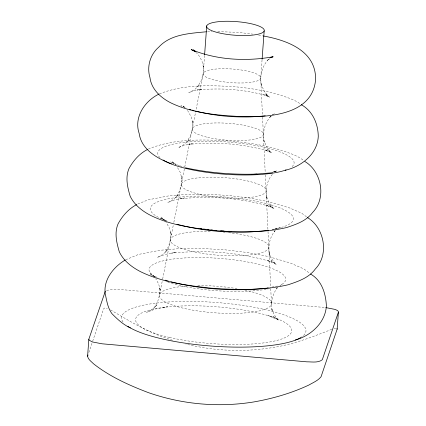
<?xml version="1.0" encoding="UTF-8"?>
<svg xmlns="http://www.w3.org/2000/svg" width="426" height="426" viewBox="0 0 426 426"><rect width="100%" height="100%" fill="white"/><g stroke="black" fill="none" stroke-linecap="round" stroke-linejoin="round"><path stroke-width="0.32" stroke-dasharray="2.13 1.6" d="M162.956 307.513L167.53 306.677L155.075 309.106L146.629 312.471L152.529 309.255L157.37 304.441L154.079 307.897L157.695 301.619L159.59 294.584L159.633 287.268L160.405 290.836L158.621 283.881L155.767 278.849M204.549 55.534L203.245 73.325L195.928 110.419M262.049 59.928L260.696 78.379L262.517 116.495M273.023 317.205L268.045 315.522L278.183 319.942L273.119 316.108L278.391 320.336L274.168 314.718L271.559 308.089L272.342 311.71C270.59 303.355 272.033 293.961 277.773 287.406M159.59 294.584L162.54 279.616M162.673 278.966L173.329 224.955M173.84 222.351L184.628 167.684M184.756 167.035L195.795 111.069M88.874 352.456L92.474 341.806M92.687 341.183L103.699 308.605L104.461 308.057L107.325 308.578M270.877 116.309C264.408 123.119 262.23 133.109 264.242 142.172L263.731 139.84L266.346 146.469L270.569 152.082L266.948 149.18L272.012 153.019L264.791 149.867L269.77 151.549C243.597 143.61 215.726 141.661 188.58 144.403L193.154 143.562L184.277 145.298L178.26 147.694L184.16 144.478L189 139.659L186.817 141.949L190.438 135.676L192.328 128.641L192.371 121.319L192.866 123.599L191.082 116.644L187.594 110.499L186.689 109.604M272.374 174.378C266.628 180.933 265.185 190.326 266.942 198.686L266.341 195.923L268.955 202.552L273.178 208.17L269.003 204.826L274.072 208.66L265.877 205.087L270.856 206.764C241.585 197.888 210.401 195.704 180.038 198.772L184.612 197.936L174.543 199.9L167.716 202.616L173.616 199.405L178.457 194.586L175.906 197.265L179.522 190.992L181.417 183.952L181.46 176.636L182.046 179.346L180.262 172.392L177.408 167.359M275.478 230.375C269.472 237.005 267.81 246.611 269.642 255.201L268.95 252.006L271.564 258.635L275.782 264.253L271.064 260.467L276.128 264.301L266.958 260.307L271.937 261.985C239.566 252.165 205.082 249.753 171.497 253.145L176.071 252.304L164.809 254.503L157.173 257.544L163.073 254.333L167.913 249.514L164.99 252.581L168.611 246.308L170.501 239.268L170.544 231.952L171.225 235.088L169.441 228.134L165.954 221.989M270.92 116.08L269.381 117.693L271.362 116.239M274.914 230.588L274.046 231.504L275.531 230.407M277.23 287.507L276.373 288.407L277.363 287.678M270.02 58.607L267.049 60.79L268.987 58.761C262.107 65.78 259.338 76.105 261.537 85.658L261.127 83.757L263.737 90.387L267.959 95.999L264.892 93.539L269.956 97.378L263.705 94.652L268.684 96.329C245.616 89.332 221.046 87.612 197.121 90.03L201.695 89.194L194.011 90.69L188.798 92.767L194.703 89.551L199.544 84.737L197.733 86.638L201.349 80.36L203.245 73.325L203.287 66.003L203.687 67.851L201.903 60.897L198.41 54.752L196.157 52.515M275.18 172.051L277.161 170.592L273.625 172.003M278.002 228.586L279.488 227.495L275.846 228.948M280.335 285.489L281.82 284.398M125.633 259.791L138.588 254.402L159.894 250.296L179.373 248.635L201.461 248.459L224.656 249.774L247.378 252.501L268.076 256.447L290.319 263.018L303.935 268.95L308.999 272.789M159.468 93.901C183.393 84.231 210.061 85.227 235.37 86.782C251.164 88.368 266.942 90.781 282.081 95.685C288.508 98.033 295.415 99.982 300.799 104.327M148.328 149.063C174.511 138.21 204.054 139.446 231.797 141.112C249.167 142.859 266.516 145.511 283.168 150.905C290.324 153.514 297.971 155.746 303.871 160.735M272.56 114.594L274.829 113.689M137.784 203.99L148.323 199.794L168.435 195.928L186.418 194.394L206.812 194.229L228.23 195.443L249.205 197.962L268.316 201.599L289.233 207.797L301.874 213.309L306.944 217.148M106.585 290.42L113.114 289.323L120.457 289.504L325.155 307.524M273.753 172.083L276.218 171.209L272.448 171.944M331.811 329.309C312.471 336.939 292.987 344.57 272.273 347.627A210.263 203.9 18.7 0 1 185.843 344.022M272.166 114.477L273.433 114.227M272.118 229.529L274.616 229.044M275.239 228.922L276.49 228.677M272.076 287.06L274.69 286.549M275.34 286.421L277.299 286.038M334.101 328.686L335.709 328.393M207.558 31.662L212.02 31.625M217.761 31.583L238.943 32.451L252.719 34.101M258.598 35.086L262.512 35.832M179.964 165.879L184.336 167.12M185.076 107.538L180.917 105.728L183.148 106.905M179.341 165.703L170.645 161.917L176.22 164.862L171.811 161.321L174.969 164.452M167.024 220.998L160.378 218.101L164.841 220.46M157.199 277.379L150.106 274.291L155.128 276.937M110.558 309.91C128.7 320.528 146.656 331.763 166.806 338.345A210.263 203.9 18.7 0 0 172.461 340.236M185.044 107.512L182.632 105.573L183.984 106.915M165.458 220.647L160.991 217.068L163.696 219.752M150.17 272.81L154.681 277.289M262.549 117.15L265.19 172.349M265.313 174.98L267.986 230.833M268.013 231.494L270.718 288.008M270.75 288.663L271.5 304.436M228.624 232.676A49.427 11.704 4.2 0 1 260.765 252.922A49.427 11.704 4.2 0 1 178.542 247.224A49.427 11.704 4.2 0 1 210.662 231.435M223.517 232.165A49.427 11.704 4.2 0 1 224.79 232.282M244.886 290.154A56.269 13.328 4.2 0 1 258.119 311.166A56.269 13.328 4.2 0 1 172.658 305.16A56.269 13.328 4.2 0 1 186.62 286.054M197.861 285.606A56.269 13.328 4.2 0 1 237.005 288.652M165.347 220.375A71.744 16.992 4.2 0 1 172.029 198.149A71.744 16.992 4.2 0 1 267.517 203.884A71.744 16.992 4.2 0 1 281.559 227.356M280.819 227.569A71.744 16.992 4.2 0 1 275.02 228.916M274.387 229.039A71.744 16.992 4.2 0 1 271.761 229.497M159.952 157.588A68.346 16.188 4.2 0 1 227.873 141.991A68.346 16.188 4.2 0 1 290.825 167.546M155.005 276.841A68.533 16.231 4.2 0 1 217.154 258.215A68.533 16.231 4.2 0 1 279.941 285.399M269.738 288.594A68.533 16.231 4.2 0 1 165.959 281.661M123.018 321.981A92.49 21.907 4.2 0 1 220.961 302.875A92.49 21.907 4.2 0 1 300.692 337.621M215.652 80.376A28.888 6.843 4.2 0 0 260.696 78.379A28.888 6.843 4.2 0 0 219.566 68.799A28.888 6.843 4.2 0 0 215.652 80.376M207.675 137.358A35.736 8.461 4.2 0 0 263.396 134.893A35.736 8.461 4.2 0 0 212.515 123.045A35.736 8.461 4.2 0 0 207.675 137.358M199.703 194.347A42.579 10.086 4.2 0 0 266.101 191.407A42.579 10.086 4.2 0 0 205.47 177.291A42.579 10.086 4.2 0 0 199.703 194.347M169.447 337.413A78.272 18.536 4.2 0 0 291.496 332.008A78.272 18.536 4.2 0 0 180.049 306.054A78.272 18.536 4.2 0 0 169.447 337.413"/><path stroke-width="0.64" d="M325.768 307.593L334.985 309.398L337.035 310.288L338.201 311.22L338.398 312.13L337.147 329.149L321.05 376.765C317.982 380.679 313.067 382.596 308.866 385.035C291.453 393.214 272.826 398.571 253.912 401.926A210.263 203.9 18.7 0 1 148.445 392.65C129.121 385.312 109.844 376.648 93.512 363.777C91.366 361.525 88.07 359.523 87.602 356.216L88.853 339.197L105.339 291.171M204.597 54.874L206.727 25.88M262.102 59.273L264.179 30.938A28.888 6.843 4.2 0 0 223.048 21.359A28.888 6.843 4.2 0 0 219.134 32.93A28.888 6.843 4.2 0 0 264.179 30.938M87.602 356.216L88.028 354.964M338.398 312.13L322.301 359.741C318.1 363.112 311.837 361.775 306.795 361.823L102.096 343.803L92.261 341.929L89.05 340.102L88.853 339.197M158.871 94.135C144.755 100.93 133.657 117.416 139.148 133.365C141.384 149.675 157.466 158.642 171.476 163.84M147.795 149.356C139.616 153.371 133.189 160.698 128.94 168.659C125.18 177.589 127.507 187.19 130.111 196.061C134.243 204.911 142.444 211.269 151.001 215.577C171.151 225.402 193.755 228.187 215.78 230.663C239.407 232.319 263.497 232.974 286.714 227.521C296.326 224.3 306.448 220.934 312.689 212.382C326.689 198.079 321.651 171.481 304.883 161.502M136.714 204.576C128.657 208.713 122.283 216.062 118.023 223.975C114.195 233.054 116.692 242.788 119.291 251.809C123.551 260.861 132.001 267.31 140.734 271.767C162.631 282.438 187.2 285.468 211.136 288.162C236.819 289.962 263.002 290.676 288.237 284.749C298.285 281.357 308.898 277.89 315.389 268.897C329.452 254.455 324.298 227.633 307.45 217.553M125.1 260.084C113.673 266.985 103.369 279.424 105.179 293.642C106.766 300.554 107.597 307.854 111.963 313.701C117.432 319.255 123.284 324.713 130.463 327.951M270.068 57.755L272.496 56.786M295.303 340.007C310.81 335.858 325.523 322.567 326.38 305.793C325.773 293.573 321.848 280.452 310.538 274.019M271.942 57.196L273.173 56.759C246.074 61.663 216.797 60.077 191.183 49.538L195.646 51.897M285.196 170.299C301.395 166.555 317.588 154.036 318.275 136.251C318.03 123.662 312.716 111.042 301.31 104.711M268.369 230.264C237.964 234.194 206.605 232.016 176.95 224.273M266.852 288.077L268.156 287.822M206.269 31.774C189.831 33.425 170.512 34.139 158.674 47.243C150.101 54.56 146.635 66.877 149.968 77.617C151.443 89.556 161.268 98.23 171.54 103.204C193.447 113.481 218.149 115.361 241.989 116.628C268.859 117.395 312.556 114.929 315.575 79.737C316.342 50.795 286.836 40.119 263.161 35.954M265.212 115.835C241.947 118.242 218.139 116.799 195.459 111.026M252.155 174.431L272.661 172.743M266.197 288.205C234.391 291.517 201.876 289.52 170.837 281.788M256.947 174.085C232.953 174.841 208.868 172.897 185.401 167.785M189.261 109.269L191.12 109.796M192.36 110.148L194.219 110.675M165.16 280.18L168.318 281.075M195.816 51.727L193.452 49.831L194.804 51.173M336.929 328.521L337.147 329.149M286.086 169.883A68.346 16.188 4.2 0 1 222.793 174.069A68.346 16.188 4.2 0 1 163.083 160.006M231.073 231.366A71.744 16.992 4.2 0 1 228.501 231.259M223.964 231.009A71.744 16.992 4.2 0 1 220.721 230.791M216.227 230.429A71.744 16.992 4.2 0 1 214.906 230.312M212.92 230.12A71.744 16.992 4.2 0 1 210.929 229.912M208.942 229.699A71.744 16.992 4.2 0 1 207.622 229.545M205.646 229.305A71.744 16.992 4.2 0 1 203.692 229.055M201.754 228.794A71.744 16.992 4.2 0 1 200.476 228.613M300.692 337.621A92.49 21.907 4.2 0 1 215.354 346.338A92.49 21.907 4.2 0 1 127.901 326.375"/></g></svg>
